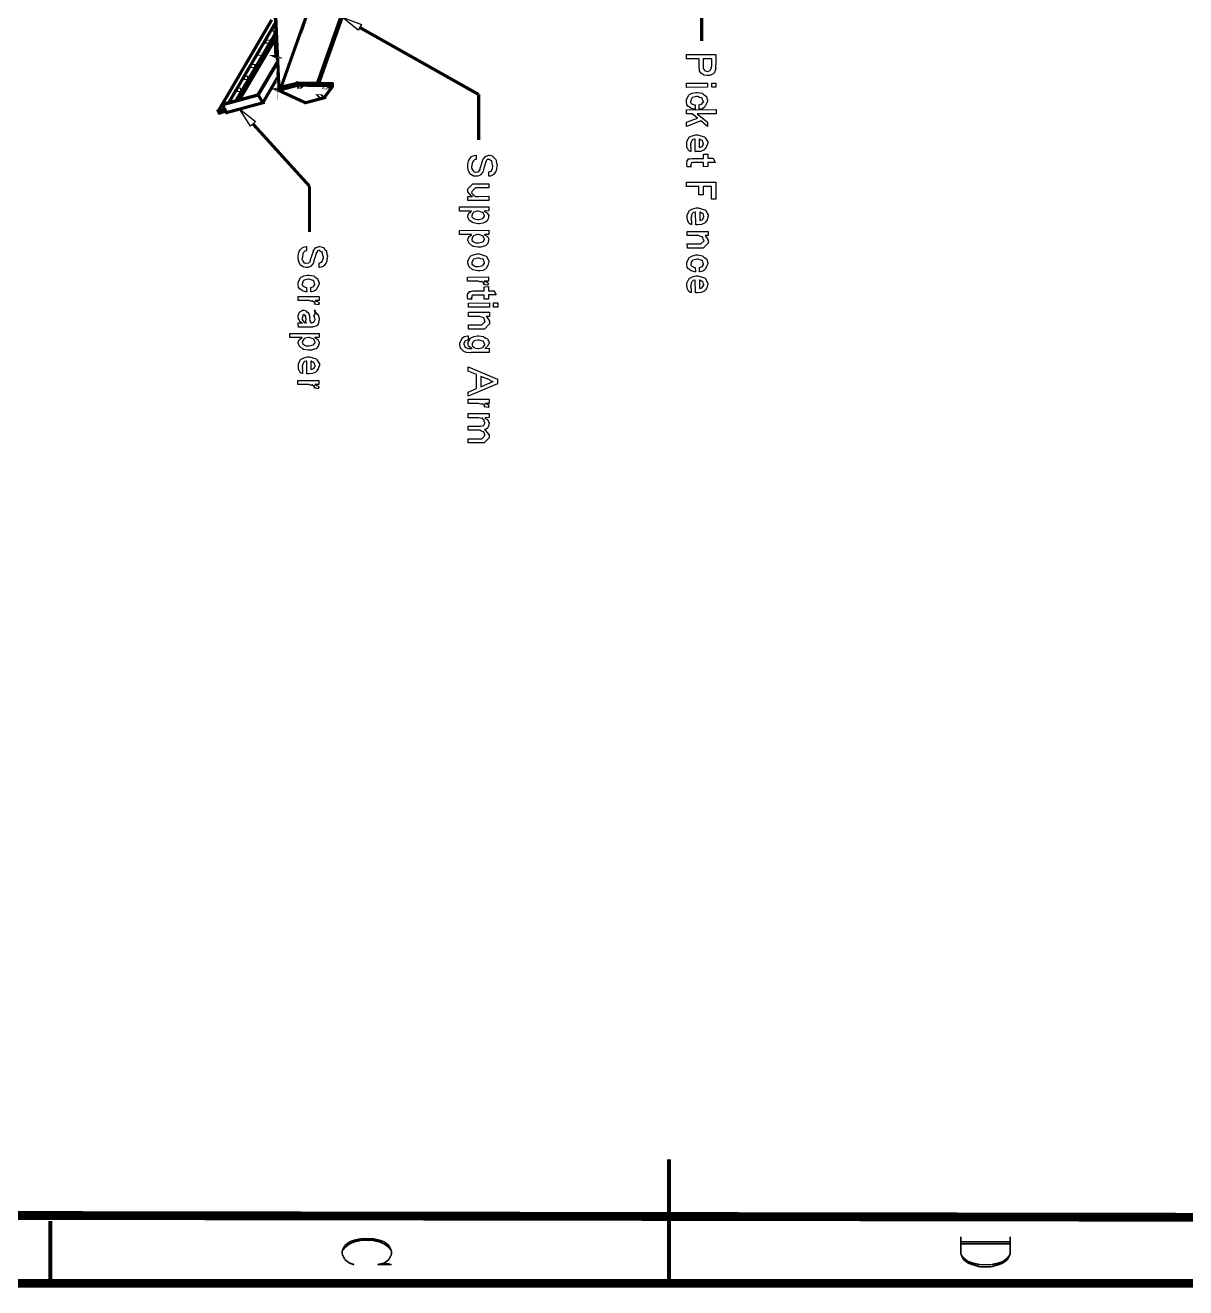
# Model space of a CAD drawing. Extents: x 0.1 to 11.6, y 0.3 to 16.2.
# Drawn here: x 3.793 to 7.523, y 0.296 to 4.354 of the extents above; entities that cross this region are included whole.
import ezdxf

# ---------------------------------------------------------------- set-up
doc = ezdxf.new("R2010")
doc.units = 0
doc.header["$MEASUREMENT"] = 0

msp = doc.modelspace()

# ---------------------------------------------------------------- linework, layer by layer
at = {"color": 0}
for points, const_width in [([(0.155003, 16.22), (11.57, 16.22), (11.57, 0.310004), (0.155003, 0.310004), (0.155003, 16.22)], 0.005208), ([(4.59332, 4.33832), (4.595, 4.34), (4.59668, 4.34), (4.59668, 4.34169), (4.595, 4.34169), (4.59332, 4.34), (4.59169, 4.34), (4.59169, 4.33832), (4.59332, 4.33832)], 0.01), ([(4.595, 4.32167), (4.47168, 4.11165), (4.595, 4.32167)], 0.01), ([(4.56999, 4.30003), (4.57167, 4.30003), (4.57335, 4.30165), (4.57335, 4.30333), (4.57167, 4.30333), (4.56999, 4.30165), (4.56836, 4.30003), (4.56999, 4.30003)], 0.01), ([(4.54833, 4.26167), (4.55003, 4.26167), (4.55003, 4.26335), (4.54833, 4.26335), (4.54665, 4.26167), (4.54833, 4.26167)], 0.01), ([(4.52501, 4.22168), (4.52669, 4.22331), (4.52832, 4.22499), (4.52669, 4.22499), (4.52501, 4.22499), (4.52333, 4.22331), (4.52333, 4.22168), (4.52501, 4.22168)], 0.01), ([(4.50168, 4.18332), (4.50331, 4.185), (4.50499, 4.185), (4.50499, 4.18668), (4.50331, 4.18668), (4.50168, 4.185), (4.5, 4.185), (4.5, 4.18332), (4.50168, 4.18332)], 0.01), ([(4.47835, 4.14501), (4.47999, 4.14501), (4.48167, 4.14665), (4.48167, 4.14833), (4.47999, 4.14833), (4.47835, 4.14665), (4.47835, 4.14501)], 0.01), ([(4.78, 4.15668), (4.78, 4.16), (4.78, 4.16168), (4.77832, 4.16168), (4.77832, 4.16336), (4.77669, 4.16336), (4.77501, 4.16336), (4.77333, 4.16336), (4.77165, 4.16336), (4.77001, 4.16336), (4.77001, 4.16), (4.66997, 4.16168), (4.66835, 4.16168), (4.66667, 4.16168), (4.66499, 4.16168), (4.66336, 4.16168), (4.66336, 4.16), (4.60667, 4.14501), (4.69336, 4.10499), (4.75, 4.12001), (4.75168, 4.12001), (4.75331, 4.12169), (4.75499, 4.12169), (4.75499, 4.12332), (4.78, 4.15668)], 0.01), ([(4.67833, 4.155), (4.68001, 4.15668), (4.67665, 4.15831), (4.67333, 4.15668), (4.67165, 4.15668), (4.67165, 4.155), (4.67503, 4.155), (4.67833, 4.155)], 0.01), ([(4.76167, 4.15332), (4.76497, 4.155), (4.76335, 4.155), (4.75999, 4.15668), (4.75667, 4.155), (4.75499, 4.155), (4.75667, 4.15332), (4.75836, 4.15332), (4.76167, 4.15332)], 0.01), ([(4.55664, 4.10499), (4.54167, 4.12999), (4.42665, 4.09831), (4.44, 4.07335), (4.55664, 4.10499)], 0.01), ([(4.74333, 4.125), (4.74669, 4.125), (4.74501, 4.12668), (4.74164, 4.12668), (4.73833, 4.12668), (4.73665, 4.12668), (4.73833, 4.125), (4.74001, 4.125), (4.74333, 4.125)], 0.01)]:
    msp.add_lwpolyline(points, close=True, dxfattribs=dict(at, const_width=const_width))
for points, const_width in [([(4.59831, 4.32667), (4.59831, 4.33333), (4.60167, 4.25331)], 0.01), ([(4.71832, 4.44835), (4.72, 4.45503), (4.715, 4.44)], 0.01), ([(5.96669, 4.44835), (5.96669, 4.30333)], 0.01), ([(4.595, 4.41336), (4.60667, 4.14833)], 0.01), ([(4.59668, 4.41336), (4.60835, 4.15001)], 0.01), ([(4.70665, 4.41336), (4.61501, 4.155)], 0.01), ([(4.70665, 4.41336), (4.61501, 4.155)], 0.01), ([(4.73167, 4.16835), (4.81836, 4.41336)], 0.01), ([(4.73665, 4.16835), (4.82335, 4.41336)], 0.01), ([(4.58501, 4.37169), (4.41336, 4.07835)], 0.01), ([(4.59668, 4.36165), (4.44667, 4.10499)], 0.01), ([(4.86833, 4.34668), (5.25, 4.13167)], 0.01), ([(4.47, 4.11165), (4.595, 4.32497)], 0.01), ([(4.48167, 4.11501), (4.59668, 4.31)], 0.01), ([(4.59831, 4.33333), (4.595, 4.33165), (4.59831, 4.25331)], 0.01), ([(4.60167, 4.25836), (4.60167, 4.25331), (4.59831, 4.25331), (4.60167, 4.25168)], 0.01), ([(4.60335, 4.23665), (4.53999, 4.12999), (4.42665, 4.09999), (4.42665, 4.09831)], 0.01), ([(4.54167, 4.12999), (4.60335, 4.23335)], 0.01), ([(4.55664, 4.10499), (4.60499, 4.18832)], 0.01), ([(4.78, 4.16168), (4.78, 4.16499), (4.77832, 4.16499), (4.77832, 4.16667), (4.77669, 4.16667), (4.77501, 4.16667), (4.77333, 4.16667), (4.77165, 4.16667), (4.77001, 4.16667), (4.77001, 4.16499), (4.67165, 4.16499), (4.66997, 4.16499), (4.66835, 4.16499), (4.66667, 4.16499), (4.66499, 4.16499), (4.66336, 4.16499), (4.61333, 4.15169), (4.61501, 4.15169)], 0.01), ([(4.66336, 4.16336), (4.60667, 4.14833), (4.60667, 4.14501)], 0.01), ([(4.60667, 4.14833), (4.60835, 4.15001)], 0.01), ([(4.61333, 4.15169), (4.61333, 4.155), (4.66336, 4.16667)], 0.01), ([(4.61664, 4.155), (4.61501, 4.155)], 0.01), ([(4.66336, 4.16499), (4.66336, 4.16667), (4.66499, 4.16835), (4.66667, 4.16835), (4.66835, 4.16835), (4.66997, 4.16835), (4.67165, 4.16835)], 0.01), ([(4.66336, 4.16), (4.66336, 4.16336), (4.66499, 4.16499), (4.66667, 4.16499), (4.66835, 4.16499), (4.66997, 4.16499)], 0.01), ([(4.77001, 4.16336), (4.66997, 4.16499), (4.66997, 4.16168)], 0.01), ([(4.77001, 4.16667), (4.67165, 4.16835), (4.67165, 4.16499)], 0.01), ([(4.78, 4.16), (4.78, 4.16168), (4.77669, 4.16336), (4.77001, 4.16499)], 0.01), ([(4.78, 4.15668), (4.77832, 4.15831), (4.77501, 4.16), (4.77001, 4.16)], 0.01), ([(4.78, 4.16), (4.78168, 4.16)], 0.01), ([(4.45833, 4.10835), (4.45665, 4.10835)], 0.01), ([(5.25, 4.13167), (5.25, 3.98503)], 0.01), ([(4.435, 4.08501), (4.41336, 4.07835), (4.41667, 4.07167), (4.43832, 4.07835)], 0.01), ([(4.52501, 4.03668), (4.70665, 3.83664)], 0.01), ([(4.70665, 3.83664), (4.70665, 3.69)], 0.01), ([(5.86165, 0.310004), (5.86165, 0.708333)], 0.013333), ([(11.315, 0.516656), (0.398329, 0.533311)], 0.028333), ([(3.87332, 0.509983), (3.87332, 0.310004)], 0.013333), ([(5.86165, 0.509983), (5.86165, 0.310004)], 0.013333), ([(4.84999, 0.448351), (4.83501, 0.443306)], 0.005208), ([(4.87169, 0.453342), (4.84999, 0.448351)], 0.005208), ([(4.87169, 0.448351), (4.84999, 0.443306)], 0.005208), ([(4.91, 0.453342), (4.87169, 0.453342)], 0.005208), ([(4.91, 0.448351), (4.87169, 0.448351)], 0.005208), ([(4.93164, 0.448351), (4.91, 0.453342)], 0.005208), ([(4.93164, 0.443306), (4.91, 0.448351)], 0.005208), ([(4.94667, 0.443306), (4.93164, 0.448351)], 0.005208), ([(6.80003, 0.403321), (6.80003, 0.460015)], 0.005208), ([(6.95833, 0.460015), (6.95833, 0.403321)], 0.005208), ([(4.81999, 0.43164), (4.81168, 0.414985)], 0.005208), ([(4.81999, 0.425022), (4.81168, 0.414985)], 0.005208), ([(4.81168, 0.414985), (4.81168, 0.403321)], 0.005208), ([(4.81168, 0.403321), (4.81999, 0.386664)], 0.005208), ([(4.83501, 0.443306), (4.81999, 0.43164)], 0.005208), ([(4.83501, 0.436686), (4.81999, 0.425022)], 0.005208), ([(4.84999, 0.443306), (4.83501, 0.436686)], 0.005208), ([(4.94667, 0.436686), (4.93164, 0.443306)], 0.005208), ([(4.96164, 0.43164), (4.94667, 0.443306)], 0.005208), ([(4.96164, 0.425022), (4.94667, 0.436686)], 0.005208), ([(4.97, 0.414985), (4.96164, 0.43164)], 0.005208), ([(4.97, 0.414985), (4.96164, 0.425022)], 0.005208), ([(4.96164, 0.386664), (4.97, 0.403321)], 0.005208), ([(4.97, 0.403321), (4.97, 0.414985)], 0.005208), ([(6.95833, 0.443306), (6.80003, 0.443306)], 0.005208), ([(6.95833, 0.436686), (6.80003, 0.436686)], 0.005208), ([(6.80832, 0.386664), (6.80003, 0.403321)], 0.005208), ([(6.80832, 0.391656), (6.80003, 0.403321)], 0.005208), ([(6.95833, 0.403321), (6.94997, 0.386664)], 0.005208), ([(6.95833, 0.403321), (6.94997, 0.391656)], 0.005208), ([(4.81999, 0.386664), (4.83501, 0.375)], 0.005208), ([(4.83501, 0.375), (4.84999, 0.370008)], 0.005208), ([(4.94667, 0.375), (4.92503, 0.370008)], 0.005208), ([(4.92503, 0.370008), (4.97, 0.370008)], 0.005208), ([(4.94667, 0.375), (4.96164, 0.386664)], 0.005208), ([(4.97, 0.370008), (4.94667, 0.375)], 0.005208), ([(6.82335, 0.379992), (6.80832, 0.391656)], 0.005208), ([(6.82335, 0.375), (6.80832, 0.386664)], 0.005208), ([(6.83832, 0.375), (6.82335, 0.379992)], 0.005208), ([(6.83832, 0.370008), (6.82335, 0.375)], 0.005208), ([(6.86003, 0.370008), (6.83832, 0.375)], 0.005208), ([(6.86003, 0.363336), (6.83832, 0.370008)], 0.005208), ([(6.89833, 0.370008), (6.86003, 0.370008)], 0.005208), ([(6.89833, 0.363336), (6.86003, 0.363336)], 0.005208), ([(6.91997, 0.375), (6.89833, 0.370008)], 0.005208), ([(6.91997, 0.370008), (6.89833, 0.363336)], 0.005208), ([(6.935, 0.379992), (6.91997, 0.375)], 0.005208), ([(6.935, 0.375), (6.91997, 0.370008)], 0.005208), ([(6.94997, 0.391656), (6.935, 0.379992)], 0.005208), ([(6.94997, 0.386664), (6.935, 0.375)], 0.005208), ([(11.57, 0.310004), (0.155003, 0.310004)], 0.028333)]:
    msp.add_lwpolyline(points, dxfattribs=dict(at, const_width=const_width))
for points in [[(4.86333, 4.33832), (4.81168, 4.37999), (4.87332, 4.35667), (4.86333, 4.33832)], [(5.91829, 4.25971), (6.01269, 4.25993), (6.01269, 4.22672), (6.01183, 4.22472), (6.01107, 4.21778), (6.01193, 4.21386), (6.01183, 4.21306), (6.0109, 4.21143), (6.00906, 4.20594), (6.00825, 4.20296), (6.00771, 4.20221), (6.00683, 4.20074), (6.00315, 4.19678), (5.99978, 4.19569), (5.99881, 4.19526), (5.99707, 4.19444), (5.99149, 4.19249), (5.98768, 4.19243), (5.98643, 4.19243), (5.98346, 4.19222), (5.97418, 4.19374), (5.96821, 4.19803), (5.9669, 4.19917), (5.96496, 4.19954), (5.9599, 4.20779), (5.95865, 4.22131), (5.95865, 4.22433), (5.95865, 4.24625), (5.91829, 4.24625), (5.91829, 4.25971)], [(5.97211, 4.24625), (5.97211, 4.22521), (5.97119, 4.22304), (5.97146, 4.21522), (5.97515, 4.21099), (5.97581, 4.21024), (5.97624, 4.20893), (5.98492, 4.20589), (5.986, 4.20589), (5.986, 4.20589), (5.98899, 4.20638), (5.99371, 4.20828), (5.99425, 4.20871), (5.99425, 4.21039), (5.99837, 4.21479), (5.99858, 4.21544), (5.99858, 4.21544), (5.99767, 4.21799), (5.99924, 4.22374), (5.99924, 4.22564), (5.99924, 4.24647), (5.97211, 4.24625)], [(5.91846, 4.16792), (5.98594, 4.16814), (5.98594, 4.15468), (5.91846, 4.15446), (5.91846, 4.16792)], [(5.9994, 4.16814), (6.01286, 4.16813), (6.01286, 4.15468), (5.9994, 4.15468), (5.9994, 4.16814)], [(5.94542, 4.09782), (5.94564, 4.08415), (5.94243, 4.08431), (5.93267, 4.08697), (5.92686, 4.09169), (5.92567, 4.09283), (5.92389, 4.0931), (5.91938, 4.09929), (5.91851, 4.10732), (5.91851, 4.10997), (5.91851, 4.11513), (5.92572, 4.12929), (5.92719, 4.13058), (5.9279, 4.13129), (5.93658, 4.13547), (5.94808, 4.13818), (5.95193, 4.13818), (5.95318, 4.13818), (5.96886, 4.13547), (5.97017, 4.13493), (5.97065, 4.13346), (5.97586, 4.12929), (5.98144, 4.12587), (5.9821, 4.12474), (5.98204, 4.12354), (5.986, 4.11322), (5.986, 4.10975), (5.98449, 4.1071), (5.98058, 4.09864), (5.97819, 4.09392), (5.97732, 4.09283), (5.97618, 4.09082), (5.96972, 4.08599), (5.96126, 4.08447), (5.9591, 4.08415), (5.95888, 4.09782), (5.95893, 4.09787), (5.96832, 4.10161), (5.96886, 4.10217), (5.96886, 4.10217), (5.97233, 4.10786), (5.97233, 4.10975), (5.97168, 4.10975), (5.96957, 4.11404), (5.96832, 4.1199), (5.96756, 4.12061), (5.96615, 4.12044), (5.96035, 4.1224), (5.95415, 4.12474), (5.95215, 4.12474), (5.94993, 4.12468), (5.93756, 4.12147), (5.93674, 4.12082), (5.93565, 4.11942), (5.93257, 4.11501), (5.93197, 4.11176), (5.93197, 4.11062), (5.93121, 4.11003), (5.93104, 4.10579), (5.93468, 4.10254), (5.93522, 4.10194), (5.93549, 4.10092), (5.94422, 4.09793), (5.94542, 4.09782)], [(4.51665, 4.03), (4.48167, 4.08501), (4.53331, 4.04497), (4.51665, 4.03)], [(5.91862, 4.08279), (6.01303, 4.08301), (6.01301, 4.06956), (5.95247, 4.06933), (5.98611, 4.04243), (5.98611, 4.02919), (5.96442, 4.04656), (5.91862, 4.02897), (5.91862, 4.04221), (5.95313, 4.05544), (5.93642, 4.06933), (5.91862, 4.06933), (5.91862, 4.08279)], [(5.93218, 3.96149), (5.9324, 3.94824), (5.9305, 3.9484), (5.92503, 3.95144), (5.92301, 3.95628), (5.92242, 3.95736), (5.9215, 3.95751), (5.91917, 3.96338), (5.91872, 3.9714), (5.91872, 3.97407), (5.91872, 3.97917), (5.92594, 3.99322), (5.9274, 3.99447), (5.92817, 3.99511), (5.93679, 3.99913), (5.94797, 4.00185), (5.95171, 4.00185), (5.95399, 4.00185), (5.97558, 3.99571), (5.97711, 3.99447), (5.97835, 3.99262), (5.98622, 3.97922), (5.98622, 3.97472), (5.98519, 3.97271), (5.98226, 3.96392), (5.97808, 3.95671), (5.97646, 3.9554), (5.97461, 3.95335), (5.9644, 3.94851), (5.9529, 3.94781), (5.94911, 3.94781), (5.94868, 3.94764), (5.94656, 3.94781), (5.94586, 3.94781), (5.94564, 3.98839), (5.94374, 3.98828), (5.93821, 3.98703), (5.93619, 3.98469), (5.93565, 3.98406), (5.93485, 3.98264), (5.93261, 3.97825), (5.93218, 3.97515), (5.93218, 3.97407), (5.93137, 3.97353), (5.93044, 3.96989), (5.93218, 3.96733), (5.93218, 3.96647), (5.93147, 3.96582), (5.93044, 3.96278), (5.93218, 3.96181), (5.93218, 3.96149)], [(5.9591, 3.98839), (5.9591, 3.96149), (5.9591, 3.96149), (5.96262, 3.96229), (5.96744, 3.96408), (5.96799, 3.96451), (5.9681, 3.96479), (5.97254, 3.97228), (5.97254, 3.97472), (5.97151, 3.97558), (5.96946, 3.98361), (5.96886, 3.98426), (5.96761, 3.98406), (5.96349, 3.98583), (5.96007, 3.98833), (5.9591, 3.98839)], [(5.24192, 3.93636), (5.24192, 3.9229), (5.24044, 3.92279), (5.23628, 3.92176), (5.23519, 3.92031), (5.23475, 3.91986), (5.23394, 3.91878), (5.23144, 3.91542), (5.23042, 3.91325), (5.23019, 3.91249), (5.22976, 3.91129), (5.22846, 3.9036), (5.22846, 3.90099), (5.2276, 3.89985), (5.22706, 3.89486), (5.22954, 3.89176), (5.22976, 3.891), (5.22993, 3.88943), (5.23307, 3.88488), (5.23346, 3.8845), (5.23346, 3.88396), (5.23882, 3.88232), (5.24061, 3.88232), (5.24061, 3.88232), (5.24864, 3.88325), (5.24929, 3.8834), (5.24929, 3.8834), (5.25439, 3.88906), (5.25472, 3.88992), (5.25472, 3.88992), (5.25483, 3.89437), (5.25819, 3.90338), (5.25863, 3.90533), (5.2589, 3.90636), (5.26378, 3.9216), (5.26426, 3.92247), (5.26421, 3.92361), (5.27186, 3.93251), (5.27274, 3.93311), (5.27339, 3.93278), (5.28136, 3.93658), (5.28401, 3.93658), (5.28401, 3.93653), (5.28901, 3.93554), (5.29601, 3.93332), (5.29704, 3.93267), (5.29699, 3.93115), (5.30072, 3.92638), (5.30561, 3.92225), (5.30615, 3.92096), (5.30604, 3.91862), (5.30761, 3.91129), (5.3094, 3.90571), (5.3094, 3.90381), (5.30849, 3.90132), (5.30718, 3.89301), (5.30669, 3.8871), (5.30615, 3.88579), (5.30496, 3.88406), (5.29785, 3.8744), (5.29682, 3.87364), (5.29486, 3.87244), (5.28857, 3.86947), (5.28401, 3.86914), (5.28271, 3.86908), (5.28271, 3.88254), (5.28282, 3.88254), (5.28706, 3.88428), (5.29215, 3.88775), (5.29269, 3.88862), (5.29254, 3.88878), (5.29406, 3.89388), (5.29596, 3.90121), (5.29596, 3.9036), (5.29497, 3.90451), (5.29357, 3.91114), (5.29286, 3.91758), (5.29226, 3.91835), (5.29096, 3.91835), (5.28711, 3.92068), (5.28413, 3.92312), (5.28315, 3.92312), (5.28168, 3.92307), (5.27735, 3.9221), (5.27604, 3.92008), (5.27556, 3.91943), (5.27463, 3.91803), (5.27203, 3.91238), (5.27018, 3.905), (5.26969, 3.90272), (5.26812, 3.89979), (5.26514, 3.88997), (5.26465, 3.8845), (5.26426, 3.88363), (5.26303, 3.88211), (5.25608, 3.87315), (5.25515, 3.87256), (5.25331, 3.87158), (5.2475, 3.86908), (5.24343, 3.86887), (5.24214, 3.86887), (5.24001, 3.86871), (5.23351, 3.86957), (5.22971, 3.87213), (5.22868, 3.87278), (5.22678, 3.87289), (5.22131, 3.87679), (5.21929, 3.88286), (5.21869, 3.88406), (5.21778, 3.88499), (5.215, 3.89654), (5.215, 3.90033), (5.215, 3.90511), (5.2175, 3.91813), (5.21804, 3.91943), (5.21832, 3.91982), (5.22163, 3.92508), (5.22651, 3.93104), (5.2276, 3.93181), (5.2276, 3.93181), (5.23269, 3.93392), (5.24056, 3.93636), (5.24192, 3.93636)], [(5.93365, 3.89936), (5.92019, 3.89936), (5.91986, 3.90012), (5.91889, 3.90657), (5.91889, 3.90869), (5.91889, 3.91135), (5.92031, 3.91872), (5.92063, 3.91932), (5.92182, 3.91932), (5.92486, 3.92447), (5.9254, 3.92475), (5.9254, 3.92469), (5.9291, 3.92432), (5.93544, 3.92626), (5.93756, 3.92626), (5.97271, 3.92626), (5.97271, 3.93972), (5.98639, 3.93994), (5.98639, 3.92649), (6.00353, 3.92649), (6.01069, 3.91303), (5.98639, 3.91303), (5.98639, 3.89958), (5.97271, 3.89936), (5.97271, 3.91282), (5.94015, 3.91282), (5.93886, 3.91276), (5.93517, 3.91228), (5.93494, 3.91217), (5.93457, 3.912), (5.93311, 3.91004), (5.933, 3.90978), (5.93283, 3.90864), (5.93235, 3.90608), (5.93235, 3.90522), (5.93169, 3.90468), (5.93093, 3.90169), (5.93343, 3.89996), (5.93365, 3.89936)], [(5.21517, 3.80419), (5.23014, 3.80419), (5.22754, 3.80528), (5.21517, 3.81896), (5.21517, 3.82351), (5.21517, 3.82829), (5.23144, 3.84457), (5.24164, 3.84457), (5.28267, 3.84478), (5.28267, 3.83132), (5.24837, 3.83111), (5.23947, 3.83111), (5.22863, 3.82026), (5.22863, 3.81918), (5.22786, 3.81857), (5.22749, 3.81467), (5.23058, 3.81179), (5.23101, 3.81114), (5.23122, 3.80979), (5.23682, 3.80599), (5.23753, 3.80572), (5.23747, 3.80539), (5.24154, 3.80419), (5.24761, 3.80419), (5.24968, 3.80419), (5.28267, 3.80442), (5.28288, 3.79075), (5.21539, 3.79053), (5.21517, 3.80419)], [(5.91764, 3.84928), (6.01204, 3.8495), (6.01226, 3.79546), (5.99881, 3.79546), (5.99858, 3.83604), (5.97146, 3.83583), (5.97146, 3.80892), (5.95801, 3.80892), (5.95801, 3.83583), (5.91764, 3.83583), (5.91764, 3.84928)], [(5.18836, 3.77035), (5.28276, 3.77056), (5.28276, 3.75711), (5.26822, 3.75689), (5.26844, 3.75629), (5.27843, 3.7506), (5.27908, 3.74994), (5.27897, 3.74864), (5.28276, 3.74262), (5.28276, 3.74061), (5.28185, 3.73867), (5.28017, 3.73232), (5.27908, 3.72874), (5.27843, 3.72781), (5.27724, 3.72597), (5.2724, 3.72125), (5.26779, 3.71983), (5.2665, 3.71935), (5.26443, 3.71843), (5.25722, 3.71647), (5.25146, 3.71631), (5.24957, 3.71631), (5.24739, 3.71615), (5.23307, 3.71903), (5.23176, 3.71957), (5.23019, 3.71967), (5.22011, 3.72792), (5.2194, 3.72889), (5.21837, 3.72987), (5.21528, 3.73876), (5.21528, 3.74169), (5.21528, 3.74169), (5.2161, 3.74457), (5.21815, 3.74972), (5.21875, 3.75038), (5.21903, 3.75038), (5.22657, 3.75646), (5.22743, 3.75689), (5.18836, 3.75689), (5.18836, 3.77035)], [(5.24849, 3.75689), (5.24636, 3.75683), (5.23432, 3.75364), (5.23351, 3.75299), (5.23242, 3.75163), (5.22933, 3.7474), (5.22874, 3.74463), (5.22874, 3.74365), (5.22797, 3.74294), (5.22825, 3.73812), (5.23286, 3.73454), (5.23372, 3.73389), (5.23415, 3.73281), (5.23947, 3.73031), (5.24669, 3.72999), (5.24914, 3.72999), (5.25032, 3.72987), (5.26329, 3.73324), (5.26411, 3.73389), (5.26432, 3.73406), (5.2691, 3.74094), (5.2691, 3.74322), (5.26807, 3.74403), (5.26475, 3.75211), (5.26389, 3.75276), (5.26243, 3.75261), (5.25651, 3.75456), (5.25049, 3.75689), (5.24849, 3.75689)], [(5.93397, 3.72657), (5.93419, 3.71332), (5.93229, 3.71349), (5.92681, 3.71653), (5.92481, 3.72136), (5.92421, 3.72244), (5.92329, 3.7226), (5.92096, 3.72846), (5.92051, 3.73649), (5.92051, 3.73915), (5.92051, 3.74425), (5.92774, 3.75831), (5.92919, 3.75956), (5.92996, 3.76019), (5.93858, 3.76421), (5.94976, 3.76693), (5.9535, 3.76693), (5.95578, 3.76693), (5.97738, 3.76079), (5.97889, 3.75956), (5.98014, 3.75771), (5.98801, 3.74431), (5.98801, 3.73981), (5.98699, 3.73779), (5.98406, 3.729), (5.97987, 3.72179), (5.97825, 3.72049), (5.9764, 3.71843), (5.96619, 3.7136), (5.95469, 3.71289), (5.9509, 3.71289), (5.95047, 3.71272), (5.94835, 3.71289), (5.94764, 3.71289), (5.94743, 3.75347), (5.94553, 3.75336), (5.94, 3.75211), (5.93799, 3.74978), (5.93744, 3.74914), (5.93664, 3.74772), (5.9344, 3.74333), (5.93397, 3.74024), (5.93397, 3.73915), (5.93317, 3.73861), (5.93224, 3.73497), (5.93397, 3.73242), (5.93397, 3.73156), (5.93326, 3.7309), (5.93224, 3.72786), (5.93397, 3.72689), (5.93397, 3.72657)], [(5.96089, 3.75347), (5.96089, 3.72657), (5.96089, 3.72657), (5.96442, 3.72738), (5.96924, 3.72917), (5.96978, 3.7296), (5.96989, 3.72987), (5.97433, 3.73736), (5.97433, 3.73981), (5.97331, 3.74067), (5.97125, 3.74869), (5.97065, 3.74935), (5.9694, 3.74914), (5.96528, 3.75092), (5.96186, 3.75342), (5.96089, 3.75347)], [(5.18853, 3.69472), (5.28293, 3.69493), (5.28293, 3.68147), (5.26839, 3.68126), (5.26861, 3.68067), (5.2786, 3.67497), (5.27924, 3.67432), (5.27914, 3.67301), (5.28293, 3.66699), (5.28293, 3.66499), (5.28201, 3.66303), (5.28033, 3.65668), (5.27924, 3.6531), (5.2786, 3.65218), (5.2774, 3.65033), (5.27257, 3.64561), (5.26796, 3.64421), (5.26665, 3.64372), (5.2646, 3.64279), (5.25738, 3.64085), (5.25163, 3.64068), (5.24972, 3.64068), (5.24756, 3.64051), (5.23324, 3.64339), (5.23193, 3.64393), (5.23036, 3.64404), (5.22026, 3.65229), (5.21957, 3.65326), (5.21853, 3.65424), (5.21544, 3.66314), (5.21544, 3.66607), (5.21544, 3.66607), (5.21625, 3.66894), (5.21832, 3.6741), (5.21892, 3.67475), (5.21918, 3.67475), (5.22672, 3.68083), (5.2276, 3.68126), (5.18853, 3.68126), (5.18853, 3.69472)], [(5.24864, 3.68126), (5.24653, 3.68121), (5.23449, 3.678), (5.23367, 3.67736), (5.23258, 3.676), (5.22949, 3.67176), (5.22889, 3.669), (5.22889, 3.66803), (5.22814, 3.66732), (5.2284, 3.66249), (5.23301, 3.6589), (5.23389, 3.65826), (5.23432, 3.65717), (5.23964, 3.65468), (5.24685, 3.65435), (5.24929, 3.65435), (5.25049, 3.65424), (5.26346, 3.65761), (5.26426, 3.65825), (5.26449, 3.65842), (5.26926, 3.66531), (5.26926, 3.66758), (5.26822, 3.6684), (5.26492, 3.67649), (5.26406, 3.67714), (5.26258, 3.67697), (5.25667, 3.67893), (5.25065, 3.68126), (5.24864, 3.68126)], [(5.92063, 3.69135), (5.98812, 3.69157), (5.98812, 3.67811), (5.97814, 3.6779), (5.9796, 3.67676), (5.98812, 3.66314), (5.98812, 3.65858), (5.98812, 3.65381), (5.97206, 3.63732), (5.96121, 3.63732), (5.92085, 3.63732), (5.92063, 3.65099), (5.95817, 3.65099), (5.96382, 3.65099), (5.97444, 3.66162), (5.97444, 3.66271), (5.97385, 3.66271), (5.97185, 3.66694), (5.97097, 3.67279), (5.97032, 3.67356), (5.96897, 3.67344), (5.96322, 3.67557), (5.95649, 3.6779), (5.95426, 3.6779), (5.92063, 3.6779), (5.92063, 3.69135)], [(4.69694, 3.64307), (4.69694, 3.62961), (4.69547, 3.6295), (4.69129, 3.62847), (4.69021, 3.62701), (4.68978, 3.62657), (4.68896, 3.62549), (4.68647, 3.62213), (4.68544, 3.61996), (4.68522, 3.61919), (4.68479, 3.618), (4.68349, 3.61029), (4.68349, 3.60769), (4.68261, 3.60656), (4.68207, 3.60157), (4.68457, 3.59847), (4.68479, 3.59771), (4.68494, 3.59614), (4.6881, 3.59158), (4.68847, 3.59119), (4.68847, 3.59065), (4.69385, 3.58903), (4.69564, 3.58903), (4.69564, 3.58903), (4.70367, 3.58996), (4.70432, 3.59011), (4.70432, 3.59011), (4.70942, 3.59576), (4.70975, 3.59663), (4.70975, 3.59663), (4.70985, 3.60107), (4.71322, 3.61008), (4.71365, 3.61203), (4.71392, 3.61307), (4.71881, 3.62831), (4.71929, 3.62918), (4.71924, 3.63032), (4.72689, 3.63921), (4.72775, 3.63981), (4.7284, 3.63949), (4.73639, 3.64328), (4.73904, 3.64328), (4.73904, 3.64324), (4.74403, 3.64225), (4.75103, 3.64003), (4.75206, 3.63938), (4.75201, 3.63786), (4.75575, 3.63308), (4.76064, 3.62896), (4.76118, 3.62765), (4.76107, 3.62532), (4.76264, 3.618), (4.76443, 3.61242), (4.76443, 3.61051), (4.76351, 3.60801), (4.76221, 3.59972), (4.76172, 3.59381), (4.76118, 3.5925), (4.75999, 3.59076), (4.75288, 3.58111), (4.75185, 3.58035), (4.74989, 3.57915), (4.7436, 3.57617), (4.73904, 3.57585), (4.73774, 3.57579), (4.73774, 3.58925), (4.73785, 3.58925), (4.74208, 3.59099), (4.74718, 3.59446), (4.74772, 3.59532), (4.74756, 3.59549), (4.74908, 3.60058), (4.75097, 3.60792), (4.75097, 3.61029), (4.75, 3.61122), (4.74858, 3.61783), (4.74789, 3.62429), (4.74729, 3.62506), (4.74599, 3.62506), (4.74214, 3.62739), (4.73915, 3.62983), (4.73817, 3.62983), (4.73671, 3.62978), (4.73236, 3.62879), (4.73107, 3.62679), (4.73058, 3.62614), (4.72965, 3.62472), (4.72706, 3.61908), (4.72521, 3.61171), (4.72472, 3.60943), (4.72314, 3.6065), (4.72017, 3.59668), (4.71967, 3.59119), (4.71929, 3.59033), (4.71804, 3.58882), (4.7111, 3.57986), (4.71018, 3.57926), (4.70833, 3.57829), (4.70253, 3.57579), (4.69846, 3.57557), (4.69715, 3.57557), (4.69504, 3.57542), (4.68853, 3.57628), (4.68474, 3.57883), (4.68371, 3.57949), (4.68181, 3.57958), (4.67632, 3.5835), (4.67432, 3.58957), (4.67372, 3.59076), (4.67279, 3.59169), (4.67003, 3.60325), (4.67003, 3.60704), (4.67003, 3.61182), (4.67253, 3.62483), (4.67307, 3.62614), (4.67333, 3.62651), (4.67665, 3.63178), (4.68153, 3.63775), (4.68261, 3.63851), (4.68261, 3.63851), (4.68772, 3.64063), (4.69558, 3.64307), (4.69694, 3.64307)], [(5.24918, 3.61914), (5.25168, 3.61914), (5.27442, 3.61176), (5.27588, 3.61025), (5.27664, 3.60861), (5.28304, 3.59651), (5.28304, 3.59244), (5.28201, 3.59033), (5.27935, 3.58143), (5.27576, 3.57422), (5.27436, 3.57292), (5.27263, 3.57081), (5.26357, 3.56586), (5.25358, 3.56511), (5.25028, 3.56511), (5.24761, 3.56494), (5.23172, 3.56803), (5.23053, 3.56858), (5.22922, 3.56874), (5.22011, 3.57731), (5.21946, 3.57835), (5.21847, 3.57932), (5.21556, 3.58903), (5.21556, 3.59224), (5.21556, 3.59711), (5.22276, 3.61051), (5.22424, 3.61176), (5.22493, 3.61242), (5.23367, 3.61643), (5.24528, 3.61914), (5.24918, 3.61914)], [(5.94635, 3.57536), (5.94656, 3.56169), (5.94336, 3.56185), (5.9336, 3.56451), (5.92779, 3.56922), (5.9266, 3.57036), (5.92481, 3.57064), (5.92031, 3.57682), (5.91943, 3.58485), (5.91943, 3.58751), (5.91943, 3.59267), (5.92665, 3.60683), (5.92811, 3.60813), (5.92882, 3.60883), (5.9375, 3.61301), (5.949, 3.61572), (5.95285, 3.61572), (5.9541, 3.61572), (5.96978, 3.61301), (5.97108, 3.61247), (5.97157, 3.611), (5.97678, 3.60683), (5.98236, 3.6034), (5.98301, 3.60226), (5.98296, 3.60107), (5.98693, 3.59076), (5.98693, 3.58729), (5.9854, 3.58464), (5.9815, 3.57617), (5.97911, 3.57146), (5.97825, 3.57036), (5.97711, 3.56836), (5.97065, 3.56353), (5.96218, 3.56201), (5.96001, 3.56168), (5.95979, 3.57536), (5.95985, 3.57542), (5.96924, 3.57915), (5.96978, 3.57969), (5.96978, 3.57969), (5.97325, 3.5854), (5.97325, 3.58729), (5.9726, 3.58729), (5.97049, 3.59158), (5.96924, 3.59744), (5.96847, 3.59815), (5.96707, 3.59799), (5.96126, 3.59993), (5.95508, 3.60226), (5.95307, 3.60226), (5.95085, 3.60221), (5.93847, 3.59901), (5.93767, 3.59836), (5.93658, 3.59696), (5.93349, 3.59256), (5.93289, 3.58931), (5.93289, 3.58817), (5.93213, 3.58757), (5.93197, 3.58333), (5.9356, 3.58008), (5.93614, 3.57949), (5.93642, 3.57846), (5.94515, 3.57547), (5.94635, 3.57536)], [(5.24918, 3.60568), (5.24701, 3.60564), (5.23486, 3.60265), (5.234, 3.602), (5.23286, 3.60058), (5.22965, 3.59625), (5.229, 3.59326), (5.229, 3.59224), (5.22825, 3.59153), (5.22851, 3.58664), (5.23313, 3.58311), (5.234, 3.58247), (5.23449, 3.58143), (5.2399, 3.57904), (5.24718, 3.57878), (5.24962, 3.57878), (5.25071, 3.57867), (5.26351, 3.58203), (5.26438, 3.58268), (5.2646, 3.58285), (5.26937, 3.5899), (5.26937, 3.59224), (5.26833, 3.5931), (5.26519, 3.60135), (5.26438, 3.602), (5.26292, 3.60172), (5.25717, 3.6034), (5.25114, 3.60568), (5.24918, 3.60568)], [(4.6971, 3.5109), (4.69732, 3.49724), (4.69412, 3.49739), (4.68435, 3.50006), (4.67854, 3.50478), (4.67736, 3.50592), (4.67557, 3.50618), (4.67106, 3.51238), (4.67019, 3.5204), (4.67019, 3.52306), (4.67019, 3.52821), (4.6774, 3.54237), (4.67888, 3.54368), (4.67958, 3.54438), (4.68826, 3.54856), (4.69976, 3.55126), (4.70361, 3.55126), (4.70486, 3.55126), (4.72054, 3.54856), (4.72185, 3.54801), (4.72233, 3.54654), (4.72754, 3.54237), (4.73313, 3.53896), (4.73378, 3.53782), (4.73372, 3.53662), (4.73768, 3.52631), (4.73768, 3.52283), (4.73617, 3.52018), (4.73226, 3.51172), (4.72987, 3.507), (4.729, 3.50592), (4.72786, 3.5039), (4.7214, 3.49908), (4.71294, 3.49756), (4.71078, 3.49724), (4.71056, 3.5109), (4.71061, 3.51096), (4.72, 3.51471), (4.72054, 3.51525), (4.72054, 3.51525), (4.72401, 3.52094), (4.72401, 3.52285), (4.72336, 3.52283), (4.72125, 3.52713), (4.72, 3.53299), (4.71924, 3.53369), (4.71783, 3.53353), (4.71203, 3.53549), (4.70583, 3.53782), (4.70383, 3.53782), (4.70161, 3.53776), (4.68924, 3.53456), (4.68842, 3.5339), (4.68733, 3.5325), (4.68425, 3.5281), (4.68365, 3.52485), (4.68365, 3.52371), (4.68289, 3.52311), (4.68272, 3.51887), (4.68636, 3.51563), (4.6869, 3.51503), (4.68718, 3.514), (4.6959, 3.51101), (4.6971, 3.5109)], [(5.21436, 3.54486), (5.28185, 3.54508), (5.28185, 3.53162), (5.26818, 3.53142), (5.2685, 3.53097), (5.2786, 3.528), (5.27903, 3.52772), (5.27886, 3.52713), (5.27994, 3.52474), (5.28185, 3.52442), (5.28185, 3.52425), (5.28108, 3.52344), (5.27962, 3.52018), (5.27929, 3.5185), (5.27903, 3.51818), (5.26579, 3.52056), (5.26579, 3.52056), (5.26818, 3.52365), (5.26818, 3.52468), (5.26774, 3.52458), (5.26606, 3.52539), (5.26628, 3.52778), (5.266, 3.52794), (5.26531, 3.52756), (5.26232, 3.52794), (5.2609, 3.53022), (5.26036, 3.53033), (5.25911, 3.52951), (5.25364, 3.52946), (5.24908, 3.53142), (5.24756, 3.53142), (5.21436, 3.53142), (5.21436, 3.54486)], [(5.933, 3.50788), (5.93321, 3.49463), (5.93132, 3.49479), (5.92583, 3.49783), (5.92383, 3.50265), (5.92324, 3.50375), (5.92231, 3.5039), (5.91997, 3.50976), (5.91954, 3.51779), (5.91954, 3.52046), (5.91954, 3.52556), (5.92676, 3.53961), (5.92822, 3.54086), (5.92899, 3.5415), (5.93761, 3.54551), (5.94879, 3.54824), (5.95253, 3.54824), (5.95481, 3.54824), (5.9764, 3.5421), (5.97792, 3.54085), (5.97917, 3.53901), (5.98703, 3.52561), (5.98703, 3.52111), (5.986, 3.5191), (5.98307, 3.51031), (5.97889, 3.5031), (5.97726, 3.50179), (5.97542, 3.49974), (5.96522, 3.4949), (5.95372, 3.49419), (5.94993, 3.49419), (5.94949, 3.49403), (5.94738, 3.49419), (5.94667, 3.49419), (5.94646, 3.53478), (5.94456, 3.53467), (5.93901, 3.53342), (5.93701, 3.53108), (5.93647, 3.53043), (5.93565, 3.52903), (5.93343, 3.52462), (5.933, 3.52154), (5.933, 3.52046), (5.93218, 3.51992), (5.93126, 3.51628), (5.933, 3.51372), (5.933, 3.51286), (5.93229, 3.51221), (5.93126, 3.50917), (5.933, 3.50819), (5.933, 3.50788)], [(5.9599, 3.53478), (5.9599, 3.50786), (5.9599, 3.50786), (5.96343, 3.50868), (5.96826, 3.51047), (5.96881, 3.5109), (5.96892, 3.51118), (5.97336, 3.51867), (5.97336, 3.52111), (5.97233, 3.52197), (5.97026, 3.53), (5.96967, 3.53065), (5.96843, 3.53044), (5.96431, 3.53222), (5.96089, 3.53472), (5.9599, 3.53478)], [(5.22917, 3.47342), (5.21571, 3.47342), (5.21539, 3.47418), (5.21442, 3.48062), (5.21442, 3.48275), (5.21442, 3.4854), (5.21582, 3.49278), (5.21615, 3.49337), (5.21733, 3.49337), (5.22038, 3.49854), (5.22092, 3.49881), (5.22092, 3.49875), (5.22461, 3.49837), (5.23096, 3.50032), (5.23307, 3.50032), (5.26824, 3.50032), (5.26824, 3.51378), (5.2819, 3.514), (5.2819, 3.50054), (5.29904, 3.50054), (5.30621, 3.48708), (5.2819, 3.48708), (5.2819, 3.47364), (5.26824, 3.47342), (5.26824, 3.48687), (5.23568, 3.48687), (5.23438, 3.48682), (5.23068, 3.48633), (5.23047, 3.48622), (5.23008, 3.48606), (5.22863, 3.4841), (5.22851, 3.48383), (5.22835, 3.48269), (5.22786, 3.48014), (5.22786, 3.47928), (5.22721, 3.47874), (5.22646, 3.47575), (5.22894, 3.47401), (5.22917, 3.47342)], [(4.67031, 3.48242), (4.73779, 3.48264), (4.73779, 3.46918), (4.72412, 3.46897), (4.72444, 3.46853), (4.73454, 3.46556), (4.73497, 3.46528), (4.73481, 3.46468), (4.73589, 3.46229), (4.73779, 3.46197), (4.73779, 3.46181), (4.73703, 3.46099), (4.73557, 3.45774), (4.73524, 3.45606), (4.73497, 3.45574), (4.72174, 3.45811), (4.72174, 3.45811), (4.72412, 3.46121), (4.72412, 3.46224), (4.72368, 3.46212), (4.722, 3.46294), (4.72222, 3.46533), (4.72194, 3.4655), (4.72125, 3.46511), (4.71826, 3.4655), (4.71685, 3.46778), (4.71631, 3.46789), (4.71506, 3.46707), (4.70958, 3.46701), (4.70503, 3.46897), (4.7035, 3.46897), (4.67031, 3.46897), (4.67031, 3.48242)], [(5.21718, 3.46115), (5.28467, 3.46137), (5.28467, 3.44792), (5.21718, 3.44769), (5.21718, 3.46115)], [(5.29812, 3.46137), (5.31158, 3.46137), (5.31158, 3.44792), (5.29812, 3.44792), (5.29812, 3.46137)], [(4.68381, 3.39751), (4.68164, 3.398), (4.67578, 3.40169), (4.67389, 3.40597), (4.67339, 3.40685), (4.67279, 3.40685), (4.67074, 3.41086), (4.67036, 3.41618), (4.67036, 3.41792), (4.67036, 3.42161), (4.67447, 3.43181), (4.67535, 3.43267), (4.67572, 3.43278), (4.685, 3.43787), (4.68815, 3.43787), (4.68853, 3.43787), (4.69553, 3.43625), (4.69618, 3.43593), (4.69596, 3.43522), (4.69814, 3.43218), (4.70188, 3.43147), (4.70225, 3.43093), (4.70226, 3.42979), (4.70551, 3.42443), (4.70574, 3.42378), (4.70518, 3.42329), (4.70708, 3.41585), (4.70725, 3.41488), (4.70671, 3.41249), (4.70768, 3.40408), (4.71039, 3.39849), (4.71072, 3.39751), (4.71072, 3.39751), (4.71251, 3.39751), (4.71311, 3.39751), (4.71392, 3.3974), (4.72071, 3.39953), (4.72114, 3.3999), (4.72086, 3.40018), (4.72418, 3.40782), (4.72418, 3.41032), (4.72314, 3.41135), (4.72163, 3.41938), (4.72114, 3.41986), (4.72081, 3.41982), (4.71929, 3.42128), (4.72319, 3.42421), (4.72418, 3.42443), (4.72418, 3.43787), (4.72331, 3.43778), (4.72092, 3.43593), (4.72472, 3.43365), (4.72569, 3.43311), (4.72553, 3.43192), (4.72911, 3.42785), (4.73406, 3.42458), (4.7346, 3.42356), (4.73438, 3.42258), (4.73785, 3.41243), (4.73785, 3.40901), (4.73697, 3.4069), (4.73562, 3.3999), (4.73546, 3.39643), (4.73503, 3.39556), (4.73406, 3.39399), (4.73085, 3.38938), (4.72889, 3.38835), (4.72829, 3.38797), (4.72743, 3.38704), (4.71929, 3.38465), (4.71832, 3.3845), (4.71718, 3.38417), (4.71132, 3.38385), (4.70942, 3.38385), (4.69857, 3.38385), (4.69667, 3.38368), (4.68539, 3.38385), (4.68164, 3.38385), (4.67968, 3.38368), (4.67285, 3.38385), (4.67057, 3.38385), (4.67036, 3.39751), (4.67128, 3.3974), (4.68067, 3.39751), (4.68381, 3.39751)], [(4.69726, 3.39751), (4.69613, 3.39811), (4.6945, 3.40332), (4.69542, 3.41043), (4.69532, 3.41206), (4.69444, 3.41265), (4.69325, 3.41639), (4.69412, 3.41932), (4.69401, 3.41965), (4.69368, 3.41949), (4.69194, 3.4204), (4.69228, 3.4229), (4.69206, 3.42312), (4.69168, 3.42275), (4.68967, 3.42247), (4.68935, 3.42443), (4.68924, 3.42443), (4.68842, 3.42437), (4.6856, 3.42225), (4.68533, 3.42182), (4.68494, 3.42042), (4.68381, 3.41547), (4.68381, 3.41379), (4.683, 3.41297), (4.68257, 3.40858), (4.68544, 3.40554), (4.68576, 3.40489), (4.68599, 3.40349), (4.68972, 3.39914), (4.6901, 3.39882), (4.6901, 3.39882), (4.69401, 3.39751), (4.69532, 3.39751), (4.69726, 3.39751)], [(5.21724, 3.43147), (5.28472, 3.43169), (5.28472, 3.41824), (5.27474, 3.41803), (5.27621, 3.41689), (5.28472, 3.40326), (5.28472, 3.39871), (5.28472, 3.39393), (5.26867, 3.37744), (5.25782, 3.37744), (5.21744, 3.37744), (5.21724, 3.39111), (5.25478, 3.39111), (5.26042, 3.39111), (5.27106, 3.40175), (5.27106, 3.40283), (5.27046, 3.40283), (5.26844, 3.40707), (5.26758, 3.41293), (5.26693, 3.41368), (5.26557, 3.41357), (5.25982, 3.41569), (5.2531, 3.41803), (5.25087, 3.41803), (5.21724, 3.41803), (5.21724, 3.43147)], [(4.64361, 3.36361), (4.73801, 3.36382), (4.73801, 3.35038), (4.72347, 3.35015), (4.72368, 3.34956), (4.73367, 3.34386), (4.73432, 3.34321), (4.73421, 3.3419), (4.73801, 3.33589), (4.73801, 3.33388), (4.73708, 3.33192), (4.7354, 3.32557), (4.73432, 3.322), (4.73367, 3.32107), (4.73247, 3.31922), (4.72765, 3.31451), (4.72304, 3.3131), (4.72174, 3.31261), (4.71967, 3.31168), (4.71246, 3.30974), (4.70671, 3.30957), (4.70481, 3.30957), (4.70264, 3.3094), (4.68832, 3.31228), (4.68701, 3.31282), (4.68544, 3.31293), (4.67535, 3.32118), (4.67464, 3.32215), (4.67361, 3.32314), (4.67051, 3.33203), (4.67051, 3.33496), (4.67051, 3.33496), (4.67133, 3.33783), (4.67339, 3.34299), (4.67399, 3.34364), (4.67426, 3.34364), (4.68181, 3.34972), (4.68267, 3.35015), (4.64361, 3.35015), (4.64361, 3.36361)], [(4.70372, 3.35015), (4.70161, 3.3501), (4.68956, 3.3469), (4.68875, 3.34625), (4.68767, 3.34489), (4.68457, 3.34065), (4.68397, 3.33789), (4.68397, 3.33692), (4.68321, 3.33621), (4.68349, 3.33137), (4.6881, 3.32781), (4.68896, 3.32715), (4.6894, 3.32607), (4.69472, 3.32357), (4.70193, 3.32324), (4.70437, 3.32324), (4.70557, 3.32314), (4.71853, 3.3265), (4.71935, 3.32715), (4.71957, 3.32731), (4.72433, 3.33421), (4.72433, 3.33649), (4.72331, 3.33729), (4.72, 3.34538), (4.71913, 3.34603), (4.71767, 3.34586), (4.71175, 3.34782), (4.70574, 3.35015), (4.70372, 3.35015)], [(5.21604, 3.35585), (5.21604, 3.34239), (5.21496, 3.34224), (5.20697, 3.33979), (5.20649, 3.33936), (5.20562, 3.33806), (5.20301, 3.33399), (5.20258, 3.33106), (5.20258, 3.33003), (5.20253, 3.32883), (5.20529, 3.32124), (5.20583, 3.32069), (5.206, 3.31956), (5.21376, 3.31614), (5.21474, 3.31592), (5.21474, 3.31592), (5.21858, 3.31538), (5.22672, 3.31549), (5.22949, 3.31549), (5.22629, 3.31635), (5.21772, 3.32238), (5.21604, 3.32894), (5.21604, 3.33111), (5.21604, 3.33572), (5.22418, 3.34847), (5.22581, 3.34956), (5.22661, 3.34993), (5.23529, 3.35331), (5.24571, 3.35585), (5.24924, 3.35585), (5.25038, 3.35585), (5.26546, 3.35351), (5.26682, 3.35303), (5.26736, 3.35161), (5.27274, 3.34814), (5.27843, 3.34571), (5.27919, 3.34478), (5.27924, 3.34358), (5.28353, 3.33475), (5.28353, 3.33176), (5.2825, 3.32981), (5.2786, 3.32232), (5.27214, 3.31657), (5.26986, 3.31549), (5.28353, 3.31571), (5.28375, 3.30203), (5.22581, 3.30182), (5.22233, 3.30165), (5.21104, 3.3024), (5.20454, 3.30453), (5.20344, 3.30507), (5.20221, 3.30518), (5.19363, 3.31353), (5.19303, 3.31461), (5.19194, 3.31565), (5.18913, 3.32693), (5.18913, 3.33068), (5.18956, 3.33236), (5.19672, 3.34799), (5.1976, 3.34912), (5.19764, 3.34967), (5.2035, 3.35335), (5.21376, 3.3559), (5.21604, 3.35585)], [(5.25011, 3.34239), (5.24778, 3.34233), (5.23529, 3.33936), (5.23449, 3.33871), (5.23335, 3.33729), (5.23014, 3.33296), (5.22949, 3.32997), (5.22949, 3.32894), (5.22874, 3.32824), (5.229, 3.32351), (5.23361, 3.32004), (5.23449, 3.31939), (5.23492, 3.31831), (5.24018, 3.31581), (5.24729, 3.31549), (5.24968, 3.31549), (5.25086, 3.31538), (5.264, 3.31874), (5.26486, 3.31939), (5.26508, 3.31961), (5.26986, 3.32676), (5.26986, 3.32915), (5.26882, 3.32997), (5.26568, 3.33783), (5.26486, 3.33849), (5.2634, 3.33826), (5.25776, 3.34011), (5.25201, 3.34239), (5.25011, 3.34239)], [(4.68408, 3.24767), (4.68431, 3.23443), (4.6824, 3.2346), (4.67692, 3.23762), (4.67492, 3.24246), (4.67432, 3.24354), (4.67339, 3.24371), (4.67106, 3.24957), (4.67063, 3.2576), (4.67063, 3.26025), (4.67063, 3.26535), (4.67785, 3.2794), (4.67931, 3.28065), (4.68007, 3.28131), (4.68869, 3.28532), (4.69987, 3.28803), (4.70361, 3.28803), (4.70589, 3.28803), (4.72749, 3.2819), (4.729, 3.28065), (4.73025, 3.27881), (4.73812, 3.2654), (4.73812, 3.2609), (4.73708, 3.2589), (4.73415, 3.25011), (4.72999, 3.24289), (4.72835, 3.2416), (4.72651, 3.23953), (4.71631, 3.23469), (4.70481, 3.234), (4.70101, 3.234), (4.70057, 3.23383), (4.69846, 3.234), (4.69775, 3.234), (4.69754, 3.27458), (4.69564, 3.27447), (4.69011, 3.27322), (4.6881, 3.27089), (4.68756, 3.27024), (4.68674, 3.26883), (4.68451, 3.26443), (4.68408, 3.26133), (4.68408, 3.26025), (4.68326, 3.25971), (4.68235, 3.25608), (4.68408, 3.25353), (4.68408, 3.25265), (4.68338, 3.25201), (4.68235, 3.24897), (4.68408, 3.24799), (4.68408, 3.24767)], [(4.71099, 3.27458), (4.71099, 3.24767), (4.71099, 3.24767), (4.71451, 3.24849), (4.71935, 3.25028), (4.71989, 3.25071), (4.72, 3.25097), (4.72444, 3.25846), (4.72444, 3.2609), (4.72342, 3.26178), (4.72136, 3.26981), (4.72076, 3.27046), (4.71951, 3.27024), (4.71539, 3.27203), (4.71197, 3.27453), (4.71099, 3.27458)], [(5.21619, 3.25592), (5.3106, 3.21685), (5.3106, 3.20122), (5.21642, 3.16151), (5.21642, 3.17497), (5.24333, 3.18647), (5.24311, 3.23096), (5.21619, 3.24246), (5.21619, 3.25592)], [(4.66943, 3.2124), (4.73693, 3.21263), (4.73693, 3.19917), (4.72325, 3.19894), (4.72358, 3.19851), (4.73367, 3.19553), (4.7341, 3.19526), (4.73394, 3.19467), (4.73503, 3.19228), (4.73693, 3.19194), (4.73693, 3.19179), (4.73617, 3.19097), (4.73469, 3.18772), (4.73438, 3.18604), (4.7341, 3.18571), (4.72086, 3.1881), (4.72086, 3.1881), (4.72325, 3.19119), (4.72325, 3.19222), (4.72282, 3.19211), (4.72114, 3.19293), (4.72136, 3.19532), (4.72108, 3.19547), (4.72038, 3.1951), (4.71739, 3.19547), (4.71599, 3.19775), (4.71544, 3.19786), (4.71419, 3.19706), (4.70871, 3.197), (4.70415, 3.19894), (4.70264, 3.19894), (4.66943, 3.19894), (4.66943, 3.2124)], [(5.25657, 3.22553), (5.25678, 3.19189), (5.28369, 3.20318), (5.28467, 3.20383), (5.2915, 3.20692), (5.29688, 3.20893), (5.29715, 3.20904), (5.29536, 3.20871), (5.28944, 3.21044), (5.28444, 3.21425), (5.28304, 3.2149), (5.25657, 3.22553)], [(5.21636, 3.15201), (5.28386, 3.15224), (5.28386, 3.13878), (5.27018, 3.13857), (5.27051, 3.13813), (5.2806, 3.13515), (5.28103, 3.13488), (5.28087, 3.13428), (5.28196, 3.13189), (5.28385, 3.13157), (5.28386, 3.1314), (5.2831, 3.13058), (5.28163, 3.12733), (5.28131, 3.12565), (5.28103, 3.12532), (5.26779, 3.12771), (5.26779, 3.12771), (5.27018, 3.13081), (5.27018, 3.13183), (5.26975, 3.13172), (5.26807, 3.13254), (5.26828, 3.13493), (5.26801, 3.1351), (5.26731, 3.13471), (5.26432, 3.1351), (5.26292, 3.13738), (5.26237, 3.13749), (5.26112, 3.13667), (5.25564, 3.13661), (5.25108, 3.13857), (5.24957, 3.13857), (5.21636, 3.13857), (5.21636, 3.15201)], [(5.21647, 3.10613), (5.28396, 3.10633), (5.28396, 3.09289), (5.26942, 3.09267), (5.26953, 3.09207), (5.27919, 3.08544), (5.27983, 3.08464), (5.27983, 3.08328), (5.28396, 3.07568), (5.28396, 3.07314), (5.28304, 3.07135), (5.28147, 3.06532), (5.28071, 3.06179), (5.28006, 3.06099), (5.27886, 3.05946), (5.27431, 3.05561), (5.27018, 3.05458), (5.26899, 3.05425), (5.27061, 3.05257), (5.27903, 3.04449), (5.28418, 3.03603), (5.28418, 3.03321), (5.28418, 3.02821), (5.2679, 3.01172), (5.26204, 3.01172), (5.21669, 3.01172), (5.21669, 3.02518), (5.25553, 3.02518), (5.25988, 3.02518), (5.27051, 3.03603), (5.27051, 3.03668), (5.26947, 3.03776), (5.26687, 3.04704), (5.26617, 3.04774), (5.26481, 3.04753), (5.25965, 3.04958), (5.25429, 3.05208), (5.2525, 3.05208), (5.21669, 3.05208), (5.21647, 3.06575), (5.2564, 3.06575), (5.25651, 3.06565), (5.26622, 3.06793), (5.26682, 3.06836), (5.26665, 3.06847), (5.27029, 3.07493), (5.27029, 3.07704), (5.27001, 3.07699), (5.26812, 3.07969), (5.26828, 3.08464), (5.2679, 3.08529), (5.26687, 3.08535), (5.26389, 3.08778), (5.26193, 3.09065), (5.26118, 3.09093), (5.26025, 3.09022), (5.25543, 3.09065), (5.25011, 3.09267), (5.24837, 3.09267), (5.21647, 3.09267), (5.21647, 3.10613)]]:
    msp.add_lwpolyline(points, close=True, dxfattribs=at)

doc.saveas('drawing.dxf')
